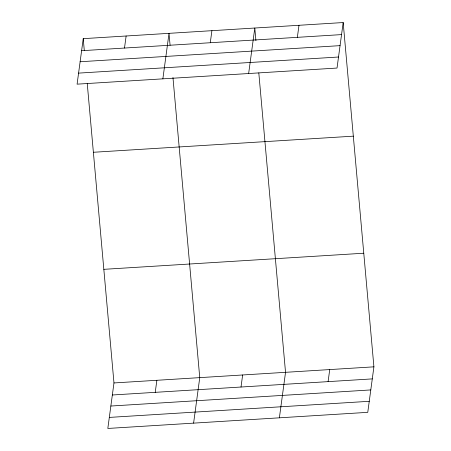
<?xml version="1.0" encoding="UTF-8"?>
<svg xmlns="http://www.w3.org/2000/svg" width="451" height="451" viewBox="0 0 451 451"><rect width="100%" height="100%" fill="white"/><g stroke="black" fill="none" stroke-linecap="round" stroke-linejoin="round"><path stroke-width="0.68" d="M83.238 38.656L77.087 84.162L337.027 68.05L343.177 22.55L83.238 38.656L84.303 50.58M124.499 48.048L126.128 36.001M87.246 83.542L113.973 382.95L107.823 428.45L367.762 412.344L373.913 366.838L343.177 22.55M162.867 78.846L169.018 33.34L170.083 45.263M155.234 392.342L156.863 380.289M210.279 42.732L211.908 30.685M193.603 423.134L199.754 377.634L172.964 77.527M248.648 73.53L254.798 28.024L255.926 40.652M241.014 387.026L242.644 374.973M297.361 37.337L298.99 25.29M279.383 417.818L285.534 372.317L258.806 72.91M328.097 381.631L329.726 369.578M81.608 50.709L341.548 34.603M80.115 61.748L340.054 45.641M78.575 73.118L338.521 57.012M93.38 152.275L353.319 136.168M103.831 269.332L363.771 253.225M113.973 382.95L373.913 366.838M112.344 394.997L372.284 378.891M110.85 406.035L370.795 389.929M109.317 417.412L369.256 401.305"/></g></svg>
